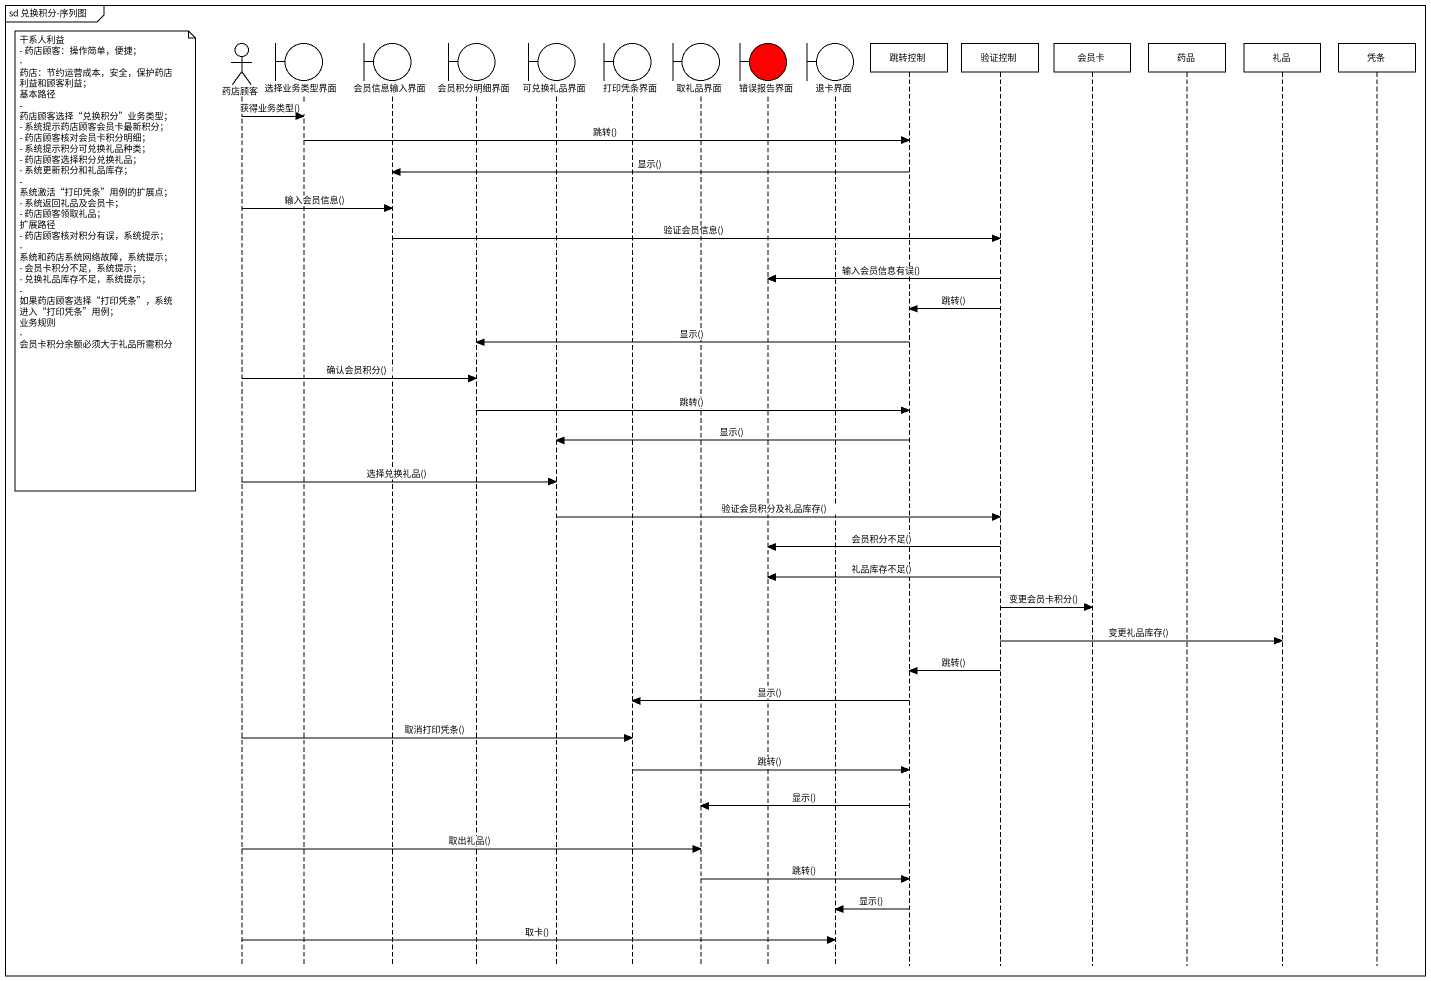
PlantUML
@startuml
mainframe sd 兑换积分-序列图
hide footbox
actor 药店顾客
boundary 选择业务类型界面
boundary 会员信息输入界面
boundary 会员积分明细界面
boundary 可兑换礼品界面
boundary 打印凭条界面
boundary 取礼品界面
boundary 错误报告界面 #FF0000
boundary 退卡界面
participant 跳转控制
participant 验证控制
participant 会员卡
participant 药品
participant 礼品
participant 凭条

药店顾客 -> 选择业务类型界面 : 获得业务类型()
选择业务类型界面 -> 跳转控制 : 跳转()
跳转控制 -> 会员信息输入界面 : 显示()
药店顾客 -> 会员信息输入界面 : 输入会员信息()
会员信息输入界面 -> 验证控制 : 验证会员信息()
note left of 药店顾客
  干系人利益
  - 药店顾客：操作简单，便捷；
  - 药店：节约运营成本，安全，保护药店利益和顾客利益；
  基本路径
  - 药店顾客选择“兑换积分”业务类型；
  - 系统提示药店顾客会员卡最新积分；
  - 药店顾客核对会员卡积分明细；
  - 系统提示积分可兑换礼品种类；
  - 药店顾客选择积分兑换礼品；
  - 系统更新积分和礼品库存；
  - 系统激活“打印凭条”用例的扩展点；
  - 系统返回礼品及会员卡；
  - 药店顾客领取礼品；
  扩展路径
  - 药店顾客核对积分有误，系统提示；
  - 系统和药店系统网络故障，系统提示；
  - 会员卡积分不足，系统提示；
  - 兑换礼品库存不足，系统提示；
  - 如果药店顾客选择“打印凭条”，系统进入“打印凭条”用例；
  业务规则
  - 会员卡积分余额必须大于礼品所需积分
end note
验证控制 -> 错误报告界面 : 输入会员信息有误()
验证控制 -> 跳转控制 : 跳转()
跳转控制 -> 会员积分明细界面 : 显示()
药店顾客 -> 会员积分明细界面 : 确认会员积分()
会员积分明细界面 -> 跳转控制 : 跳转()
跳转控制 -> 可兑换礼品界面 : 显示()
药店顾客 -> 可兑换礼品界面 : 选择兑换礼品()
可兑换礼品界面 -> 验证控制 : 验证会员积分及礼品库存()
验证控制 -> 错误报告界面 : 会员积分不足()
验证控制 -> 错误报告界面 : 礼品库存不足()
验证控制 -> 会员卡 : 变更会员卡积分()
验证控制 -> 礼品 : 变更礼品库存()
验证控制 -> 跳转控制 : 跳转()
跳转控制 -> 打印凭条界面 : 显示()
药店顾客 -> 打印凭条界面 : 取消打印凭条()
打印凭条界面 -> 跳转控制 : 跳转()
跳转控制 -> 取礼品界面 : 显示()
药店顾客 -> 取礼品界面 : 取出礼品()
取礼品界面 -> 跳转控制 : 跳转()
跳转控制 -> 退卡界面 : 显示()
药店顾客 -> 退卡界面 : 取卡()
@enduml
